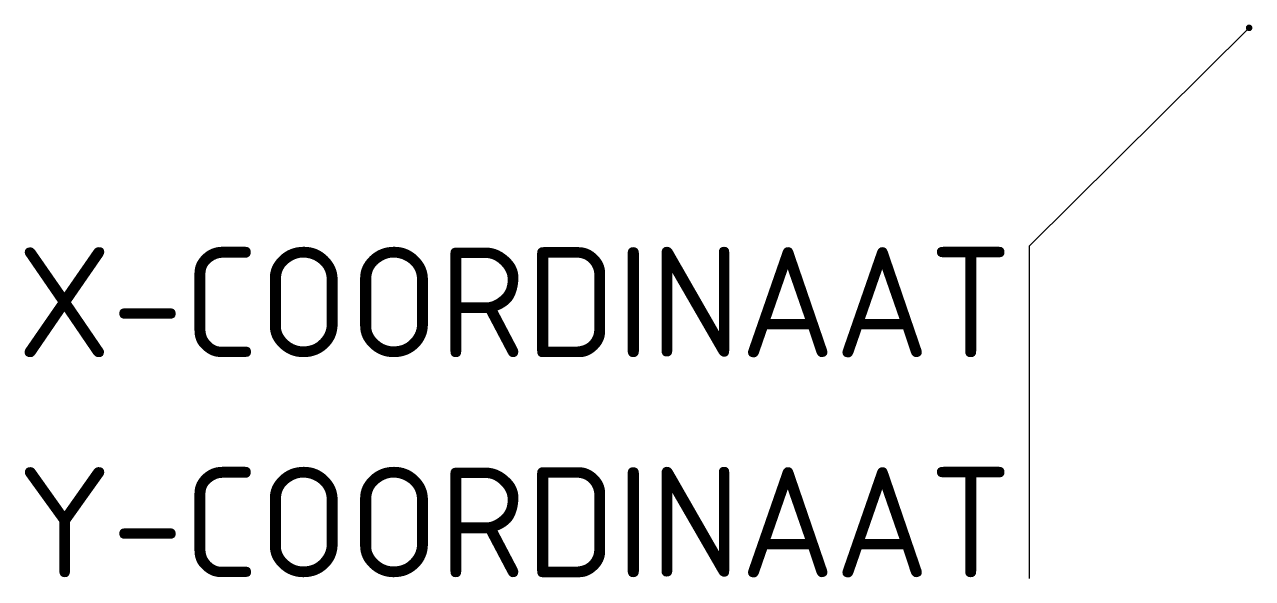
# Model space of a CAD drawing. Extents: x -27.8 to 0.1, y -12.5 to 0.1.
import ezdxf
from ezdxf.enums import TextEntityAlignment as Align

# ---------------------------------------------------------------- set-up
doc = ezdxf.new("R2010")
doc.units = 0
doc.styles.add('NLCS-ISO', font='NLCS-ISO.ttf', dxfattribs={"height": 0.0025})

msp = doc.modelspace()

# ---------------------------------------------------------------- hatches: boundary and pattern name
h = msp.add_hatch(color=256)
h.dxf.hatch_style = 1
edge = h.paths.add_edge_path()
edge.add_arc((0, 0), 0.075, 0, 360)

# ---------------------------------------------------------------- linework, layer by layer
msp.add_line((0, 0), (-5, -4.959))
at = {"flags": 128}
msp.add_lwpolyline([(-5, -4.959), (-5, -12.511)], dxfattribs=at)

# ---------------------------------------------------------------- texts
at = {"style": 'NLCS-ISO'}
for tag, text, p in [('X-COORDINAAT', 'X = 0.000', (-5.388, -7.483)), ('Y-COORDINAAT', 'Y = 0.000', (-5.388, -12.483))]:
    msp.add_attdef(tag, text=text, height=2.5, dxfattribs=at).set_placement(p, align=Align.RIGHT)

doc.saveas('drawing.dxf')
